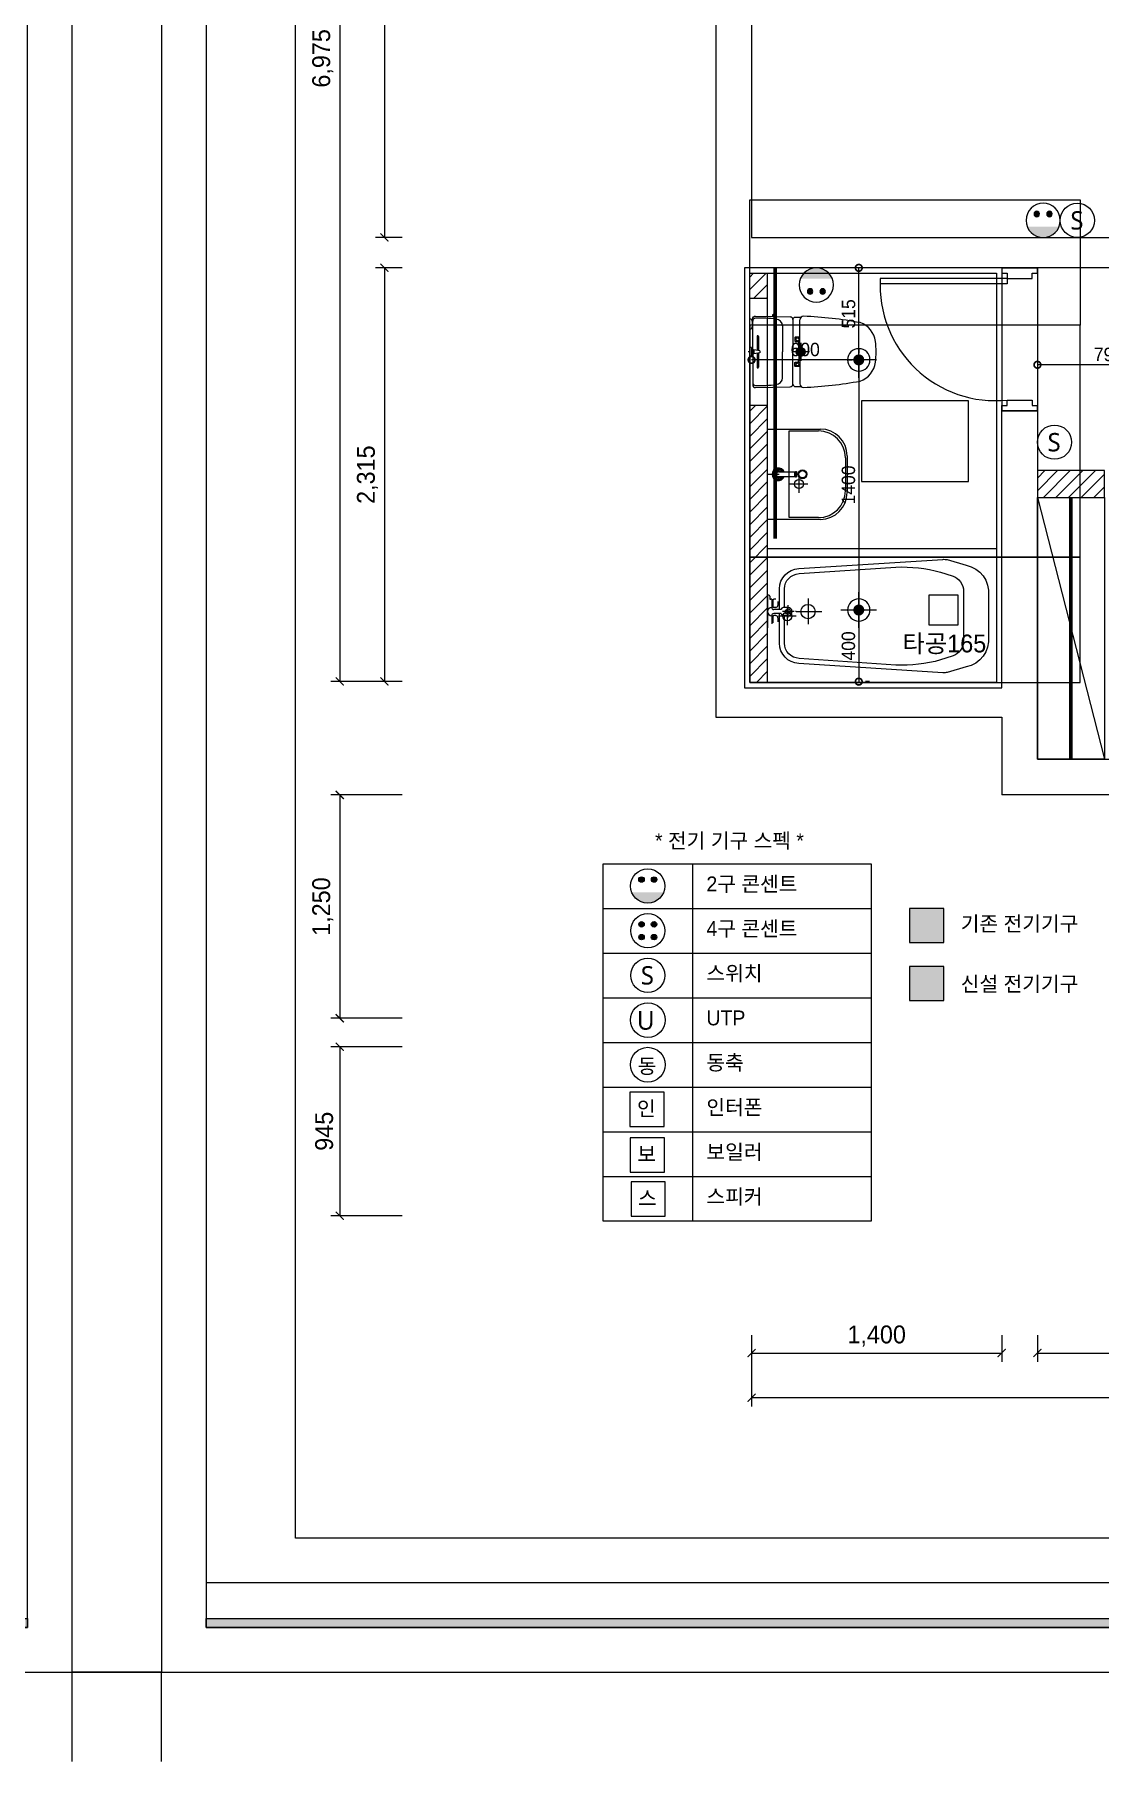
# Model space of a CAD drawing. Header units: inches. Extents: x 199882 to 277715, y -17863 to 11882.
# Drawn here: x 223045 to 229005, y -3968 to 5698 of the extents above; entities that cross this region are included whole.
import ezdxf
from ezdxf.enums import TextEntityAlignment as Align

# ---------------------------------------------------------------- set-up
doc = ezdxf.new("R2010")
doc.units = ezdxf.units.IN
doc.header["$LTSCALE"] = 50
doc.header["$MEASUREMENT"] = 0
doc.linetypes.add('HID', pattern=[2.5, 1.5, -1])
doc.linetypes.add('HIDDEN', pattern=[0.375, 0.25, -0.125])
for name, color, linetype in [('0-ELC TEXT', 7, 'Continuous'), ('03-WAL NEW', 3, 'Continuous'), ('04-WIN', 4, 'Continuous'), ('06-FUR', 6, 'Continuous'), ('06-LIGHT', 4, 'Continuous'), ('07-DIM WAL', 5, 'Continuous'), ('08-HAT', 8, 'Continuous'), ('3.기호.계단선', 30, 'Continuous'), ('CO-BATH', 6, 'Continuous'), ('fin', 5, 'Continuous'), ('FORM(YOURNAME)-1', 1, 'Continuous'), ('FORM(YOURNAME)-11', 1, 'Continuous'), ('fur', 6, 'Continuous'), ('HL', 6, 'HIDDEN'), ('RC-LIGHT', 7, 'Continuous'), ('도면층2', 2, 'Continuous'), ('도면층4', 4, 'Continuous'), ('도면층5', 5, 'Continuous'), ('설비', 140, 'Continuous'), ('욕실마감선', 4, 'Continuous'), ('치수', 7, 'Continuous')]:
    doc.layers.add(name, color=color, linetype=linetype)
doc.styles.get("Standard").update_dxf_attribs({"font": 'txt.shx', "bigfont": 'whgtxt.shx'})
doc.styles.add('YOURNAME', font='HY울릉도M.TTF')
doc.styles.add('스타일1', font='HY울릉도M.TTF')
doc.styles.add('코레일둥고', font='Korail_Round_Gothic_Medium.ttf')
doc.dimstyles.new('30', dxfattribs={"dimscale": 30, "dimtxt": 2.5, "dimasz": 2.5, "dimexe": 1.25, "dimexo": 2, "dimtad": 1, "dimdec": 0, "dimtxsty": '스타일1', "dimblk": 'DOTSMALL', "dimcen": 2.5, "dimclrd": 1, "dimclre": 1, "dimclrt": 7, "dimadec": 0, "dimazin": 0, "dimtfac": 1, "dimtdec": 0, "dimtix": 1, "dimtmove": 0, "dimatfit": 3, "dimldrblk": 'DOTSMALL', "dimfxl": 0, "dimarcsym": 0})
doc.dimstyles.new('YOURNAME-50', dxfattribs={"dimscale": 50, "dimtxt": 2, "dimasz": 0.9, "dimexe": 1, "dimexo": 3, "dimgap": 0.7, "dimtad": 1, "dimdec": 0, "dimzin": 0, "dimdsep": 46, "dimlunit": 6, "dimtxsty": 'YOURNAME', "dimblk": 'ARCHTICK', "dimcen": 0, "dimclrd": 1, "dimclre": 1, "dimclrt": 7, "dimadec": 0, "dimazin": 0, "dimtfac": 1, "dimtdec": 0, "dimtix": 1, "dimtmove": 2, "dimatfit": 3, "dimldrblk": 'ARCHTICK', "dimfxl": 0, "dimtolj": 1, "dimtzin": 0, "dimarcsym": 0})

# ---------------------------------------------------------------- blocks, each defined once
blk = doc.blocks.new('FORM-ELEVATION')
at = {"layer": 'FORM(YOURNAME)-11'}
h = blk.add_hatch(color=256, dxfattribs=at)
h.dxf.hatch_style = 1
h.paths.add_polyline_path([(-10309, 35708), (71691, 35708), (71691, 35508), (-10309, 35508)])
h.paths.add_polyline_path([(-10309, -21492), (71691, -21492), (71691, -21692), (-10309, -21692)])
at = {"layer": 'Defpoints', "color": 158}
blk.add_line((62481, -20692), (-10309, -20692), dxfattribs=at)
for points in [[(-10309, -21692), (71691, -21692), (71691, 35708), (-10309, 35708)], [(-8309, 33708), (61071, 33708), (61071, -19692), (-8309, -19692)]]:
    blk.add_lwpolyline(points, close=True, dxfattribs=at)
at = {"layer": 'Defpoints', "color": 1}
for points in [[(-11309, -24692), (-11309, -22692), (-13309, -22692)], [(72691, -24692), (72691, -22692), (74691, -22692)]]:
    blk.add_lwpolyline(points, dxfattribs=at)
at = {"layer": 'FORM(YOURNAME)-11', "color": 250}
blk.add_lwpolyline([(-11309, -22692), (72691, -22692), (72691, 36708), (-11309, 36708)], close=True, dxfattribs=at)
at = {"layer": 'FORM(YOURNAME)-11'}
blk.add_lwpolyline([(-10309, -21492), (71691, -21492), (71691, -21692), (-10309, -21692)], close=True, dxfattribs=at)
at = {"layer": 'FORM(YOURNAME)-11', "color": 3, "style": 'YOURNAME'}
for tag, height, p in [('1', 450, (71041, -1219)), ('2', 450, (71041, -1863)), ('3', 450, (71041, -3150)), ('4', 450, (71041, -5081)), ('5', 515, (71041, -7398)), ('6', 515, (71041, -9650)), ('7', 515, (71041, -11903)), ('8', 515, (71041, -14155)), ('9', 515, (71041, -16408)), ('10', 515, (66791, -18596)), ('11', 515, (71041, -18660)), ('12', 515, (66791, -20848)), ('13', 515, (71041, -20848))]:
    blk.add_attdef(tag, text='', height=height, dxfattribs=at).set_placement(p, align=Align.MIDDLE_RIGHT)
blk = doc.blocks.new('_ArchTick')
at = {"color": 0, "linetype": 'ByBlock', "const_width": 0.15}
blk.add_lwpolyline([(-0.5, -0.5), (0.5, 0.5)], dxfattribs=at)
blk = doc.blocks.new('*D75')
at = {"layer": 'Defpoints', "color": 0}
for p in [(225253.3, 9052.3), (224753.3, 2077.3), (225253.3, 2077.3)]:
    blk.add_point(p, dxfattribs=at)
at = {"layer": '치수', "color": 1, "lineweight": -2}
for p, q in [((225103.3, 9052.3), (224703.3, 9052.3)), ((224753.3, 9052.3), (224753.3, 2077.3)), ((225103.3, 2077.3), (224703.3, 2077.3))]:
    blk.add_line(p, q, dxfattribs=at)
at = {"layer": '치수', "color": 1, "lineweight": -2, "xscale": 45, "yscale": 45, "zscale": 45}
for p, rotation in [((224753.3, 9052.3), 90), ((224753.3, 2077.3), 270)]:
    blk.add_blockref('_ArchTick', p, dxfattribs=dict(at, rotation=rotation))
at = {"layer": '치수', "color": 7, "insert": (224658.6, 5564.8), "char_height": 100, "attachment_point": 5, "rotation": 90, "style": 'YOURNAME'}
blk.add_mtext('\\A1;6,975', dxfattribs=at)
blk = doc.blocks.new('*D77')
at = {"layer": 'Defpoints', "color": 0}
for p in [(225253.3, 4392.3), (225003.3, 2077.3), (225253.3, 2077.3)]:
    blk.add_point(p, dxfattribs=at)
at = {"layer": '치수', "color": 1, "lineweight": -2}
for p, q in [((225103.3, 4392.3), (224953.3, 4392.3)), ((225003.3, 4392.3), (225003.3, 2077.3)), ((225103.3, 2077.3), (224953.3, 2077.3))]:
    blk.add_line(p, q, dxfattribs=at)
at = {"layer": '치수', "color": 1, "lineweight": -2, "xscale": 45, "yscale": 45, "zscale": 45}
for p, rotation in [((225003.3, 4392.3), 90), ((225003.3, 2077.3), 270)]:
    blk.add_blockref('_ArchTick', p, dxfattribs=dict(at, rotation=rotation))
at = {"layer": '치수', "color": 7, "insert": (224908.7, 3234.8), "char_height": 100, "attachment_point": 5, "rotation": 90, "style": 'YOURNAME'}
blk.add_mtext('\\A1;2,315', dxfattribs=at)
blk = doc.blocks.new('*D78')
at = {"layer": 'Defpoints', "color": 0}
for p in [(225253.3, 7882.3), (225003.3, 4562.3), (225253.3, 4562.3)]:
    blk.add_point(p, dxfattribs=at)
at = {"layer": '치수', "color": 1, "lineweight": -2}
for p, q in [((225103.3, 7882.3), (224953.3, 7882.3)), ((225003.3, 7882.3), (225003.3, 4562.3)), ((225103.3, 4562.3), (224953.3, 4562.3))]:
    blk.add_line(p, q, dxfattribs=at)
at = {"layer": '치수', "color": 1, "lineweight": -2, "xscale": 45, "yscale": 45, "zscale": 45}
for p, rotation in [((225003.3, 7882.3), 90), ((225003.3, 4562.3), 270)]:
    blk.add_blockref('_ArchTick', p, dxfattribs=dict(at, rotation=rotation))
at = {"layer": '치수', "color": 7, "insert": (224908.7, 6222.3), "char_height": 100, "attachment_point": 5, "rotation": 90, "style": 'YOURNAME'}
blk.add_mtext('\\A1;3,320', dxfattribs=at)
blk = doc.blocks.new('*D80')
at = {"layer": 'Defpoints', "color": 0}
for p in [(227058.3, -1431.5), (239213.3, -1431.5), (227058.3, -1931.5)]:
    blk.add_point(p, dxfattribs=at)
at = {"layer": '치수', "color": 1, "lineweight": -2}
for p, q in [((227058.3, -1581.5), (227058.3, -1981.5)), ((239213.3, -1581.5), (239213.3, -1981.5)), ((239213.3, -1931.5), (227058.3, -1931.5))]:
    blk.add_line(p, q, dxfattribs=at)
at = {"layer": '치수', "color": 1, "lineweight": -2, "xscale": 45, "yscale": 45, "zscale": 45, "rotation": 180}
blk.add_blockref('_ArchTick', (227058.3, -1931.5), dxfattribs=at)
at = {"layer": '치수', "color": 1, "lineweight": -2, "xscale": 45, "yscale": 45, "zscale": 45}
blk.add_blockref('_ArchTick', (239213.3, -1931.5), dxfattribs=at)
at = {"layer": '치수', "color": 7, "insert": (233135.8, -1836.8), "char_height": 100, "attachment_point": 5, "style": 'YOURNAME'}
blk.add_mtext('\\A1;12,155', dxfattribs=at)
blk = doc.blocks.new('*D82')
at = {"layer": 'Defpoints', "color": 0}
for p in [(228658.3, -1431.5), (230103.3, -1431.5), (230103.3, -1681.5)]:
    blk.add_point(p, dxfattribs=at)
at = {"layer": '치수', "color": 1, "lineweight": -2}
for p, q in [((228658.3, -1581.5), (228658.3, -1731.5)), ((230103.3, -1581.5), (230103.3, -1731.5)), ((228658.3, -1681.5), (230103.3, -1681.5))]:
    blk.add_line(p, q, dxfattribs=at)
at = {"layer": '치수', "color": 1, "lineweight": -2, "xscale": 45, "yscale": 45, "zscale": 45, "rotation": 180}
blk.add_blockref('_ArchTick', (228658.3, -1681.5), dxfattribs=at)
at = {"layer": '치수', "color": 1, "lineweight": -2, "xscale": 45, "yscale": 45, "zscale": 45}
blk.add_blockref('_ArchTick', (230103.3, -1681.5), dxfattribs=at)
at = {"layer": '치수', "color": 7, "insert": (229380.8, -1587.7), "char_height": 100, "attachment_point": 5, "style": 'YOURNAME'}
blk.add_mtext('\\A1;1,445', dxfattribs=at)
blk = doc.blocks.new('*D84')
at = {"layer": 'Defpoints', "color": 0}
for p in [(227058.3, -1431.5), (228458.3, -1431.5), (228458.3, -1681.5)]:
    blk.add_point(p, dxfattribs=at)
at = {"layer": '치수', "color": 1, "lineweight": -2}
for p, q in [((227058.3, -1581.5), (227058.3, -1731.5)), ((228458.3, -1581.5), (228458.3, -1731.5)), ((227058.3, -1681.5), (228458.3, -1681.5))]:
    blk.add_line(p, q, dxfattribs=at)
at = {"layer": '치수', "color": 1, "lineweight": -2, "xscale": 45, "yscale": 45, "zscale": 45, "rotation": 180}
blk.add_blockref('_ArchTick', (227058.3, -1681.5), dxfattribs=at)
at = {"layer": '치수', "color": 1, "lineweight": -2, "xscale": 45, "yscale": 45, "zscale": 45}
blk.add_blockref('_ArchTick', (228458.3, -1681.5), dxfattribs=at)
at = {"layer": '치수', "color": 7, "insert": (227758.3, -1586.8), "char_height": 100, "attachment_point": 5, "style": 'YOURNAME'}
blk.add_mtext('\\A1;1,400', dxfattribs=at)
blk = doc.blocks.new('*D85')
at = {"layer": 'Defpoints', "color": 0}
for p in [(225253.3, 1442.3), (224753.3, 192.3), (225253.3, 192.3)]:
    blk.add_point(p, dxfattribs=at)
at = {"layer": '치수', "color": 1, "lineweight": -2}
for p, q in [((225103.3, 1442.3), (224703.3, 1442.3)), ((224753.3, 1442.3), (224753.3, 192.3)), ((225103.3, 192.3), (224703.3, 192.3))]:
    blk.add_line(p, q, dxfattribs=at)
at = {"layer": '치수', "color": 1, "lineweight": -2, "xscale": 45, "yscale": 45, "zscale": 45}
for p, rotation in [((224753.3, 1442.3), 90), ((224753.3, 192.3), 270)]:
    blk.add_blockref('_ArchTick', p, dxfattribs=dict(at, rotation=rotation))
at = {"layer": '치수', "color": 7, "insert": (224658.7, 817.3), "char_height": 100, "attachment_point": 5, "rotation": 90, "style": 'YOURNAME'}
blk.add_mtext('\\A1;1,250', dxfattribs=at)
blk = doc.blocks.new('*D86')
at = {"layer": 'Defpoints', "color": 0}
for p in [(225253.3, 32.3), (224753.3, -912.7), (225253.3, -912.7)]:
    blk.add_point(p, dxfattribs=at)
at = {"layer": '치수', "color": 1, "lineweight": -2}
for p, q in [((225103.3, 32.3), (224703.3, 32.3)), ((224753.3, 32.3), (224753.3, -912.7)), ((225103.3, -912.7), (224703.3, -912.7))]:
    blk.add_line(p, q, dxfattribs=at)
at = {"layer": '치수', "color": 1, "lineweight": -2, "xscale": 45, "yscale": 45, "zscale": 45}
for p, rotation in [((224753.3, 32.3), 90), ((224753.3, -912.7), 270)]:
    blk.add_blockref('_ArchTick', p, dxfattribs=dict(at, rotation=rotation))
at = {"layer": '치수', "color": 7, "insert": (224666.4, -440.2), "char_height": 100, "attachment_point": 5, "rotation": 90, "style": 'YOURNAME'}
blk.add_mtext('\\A1;945', dxfattribs=at)
blk = doc.blocks.new('floor')
at = {"layer": '3.기호.계단선'}
h = blk.add_hatch(dxfattribs=at)
h.set_pattern_fill('ANSI31', color=256, scale=10)
edge = h.paths.add_edge_path()
edge.add_arc((205833.3, 3922.3), 25, 0, 360)
for p, q in [((205833.3, 3972.3), (205833.3, 3872.3)), ((205883.3, 3922.3), (205783.3, 3922.3)), ((205823.3, 3232.3), (205823.3, 3132.3)), ((205873.3, 3182.3), (205773.3, 3182.3)), ((205808.3, 2442.3), (205708.3, 2442.3)), ((205758.3, 2492.3), (205758.3, 2392.3))]:
    blk.add_line(p, q, dxfattribs=at)
for centre in [(205833.3, 3922.3), (205823.3, 3182.3), (205758.3, 2442.3)]:
    blk.add_circle(centre, 25, dxfattribs=at)
at = {"layer": '도면층2'}
for points in [[(206428.3, 8082.3), (206428.3, 7882.3), (206428.3, 8082.3), (205558.3, 8082.3), (205558.3, 9052.3), (206478.3, 9052.3), (206478.3, 9252.3), (205358.3, 9252.3), (205358.3, 1877.3), (206958.3, 1877.3), (206958.3, 1442.3)], [(206428.3, 7882.3), (205558.3, 7882.3), (205558.3, 4562.3), (207588.3, 4562.3), (207588.3, 4392.3), (205518.3, 4392.3), (205518.3, 2042.3), (206958.3, 2042.3), (206958.3, 3592.3), (207158.3, 3592.3), (207158.3, 1642.3), (207563.3, 1642.3), (207563.3, 1442.3), (206958.3, 1442.3)]]:
    blk.add_lwpolyline(points, dxfattribs=at)
at = {"layer": '도면층4'}
for p, q in [((207158.3, 4392.3), (206958.3, 4392.3)), ((206958.3, 4392.3), (206958.3, 3592.3)), ((206958.3, 4392.3), (207158.3, 4392.3)), ((207158.3, 4362.3), (207158.3, 4392.3)), ((207158.3, 4392.3), (207158.3, 3592.3)), ((206988.3, 4332.3), (206278.3, 4332.3)), ((206278.3, 4332.3), (206278.3, 4302.3)), ((206988.3, 4302.3), (206278.8, 4302.3)), ((206988.3, 4332.3), (206988.3, 4302.3)), ((206958.3, 3592.3), (207158.3, 3592.3)), ((207158.3, 3592.3), (207158.3, 3622.3))]:
    blk.add_line(p, q, dxfattribs=at)
for points in [[(206958.3, 4392.3), (206958.3, 4362.3), (206988.3, 4362.3), (206988.3, 4332.3), (207128.3, 4332.3), (207128.3, 4362.3), (207158.3, 4362.3), (207158.3, 4392.3), (206958.3, 4392.3)], [(206958.3, 3592.3), (206958.3, 3622.3), (206988.3, 3622.3), (206988.3, 3652.3), (207128.3, 3652.3), (207128.3, 3622.3), (207158.3, 3622.3), (207158.3, 3592.3), (206958.3, 3592.3)]]:
    blk.add_lwpolyline(points, dxfattribs=at)
at = {"layer": '도면층5'}
blk.add_arc((206922.7, 4294), 645, 176.59657, 275.83142, dxfattribs=at)
blk = doc.blocks.new('CJSWJ')
at = {"layer": '03-WAL NEW'}
h = blk.add_hatch(dxfattribs=at)
h.set_pattern_fill('_USER', color=256, scale=50, angle=225, pattern_type=0)
h.set_pattern_definition([(225, (22096, -5), (35.355339, -35.355339), [])])
h.paths.add_polyline_path([(227148.3, 4362.3), (227048.3, 4362.3), (227048.3, 4222.3), (227148.3, 4222.3)])
h = blk.add_hatch(dxfattribs=at)
h.set_pattern_fill('_USER', color=8, scale=50, angle=225, pattern_type=0)
h.set_pattern_definition([(225, (355859.5, 8446), (35.35534, -35.35534), [])])
h.paths.add_polyline_path([(227048.3, 2072.3), (227148.3, 2072.3), (227148.3, 3622.3), (227048.3, 3622.3)])
h = blk.add_hatch(dxfattribs=at)
h.set_pattern_fill('_USER', color=256, scale=50, angle=225, pattern_type=0)
h.set_pattern_definition([(225, (355869.5, 8451), (35.35534, -35.35534), [])])
h.paths.add_polyline_path([(229033.3, 3257.3), (228658.3, 3257.3), (228658.3, 3107.3), (229033.3, 3107.3)])
at = {"color": 8}
for p, q in [((227048.3, 3922.3), (227039.5, 3922.3)), ((227048.3, 3946.3), (227048.3, 3898.3)), ((227148.3, 3237.3), (227213.3, 3237.3))]:
    blk.add_line(p, q, dxfattribs=at)
at = {"layer": '03-WAL NEW'}
for p, q in [((227148.3, 3622.3), (227148.3, 4362.3)), ((227048.3, 4222.3), (227148.3, 4222.3))]:
    blk.add_line(p, q, dxfattribs=at)
blk.add_lwpolyline([(227048.3, 2072.3), (227148.3, 2072.3), (227148.3, 3622.3), (227048.3, 3622.3), (227048.3, 2872.3)], dxfattribs=at)
blk.add_lwpolyline([(229033.3, 3257.3), (228658.3, 3257.3), (228658.3, 3107.3), (229033.3, 3107.3)], close=True, dxfattribs=at)
at = {"layer": '06-FUR', "color": 8}
blk.add_lwpolyline([(228658.3, 3107.3), (229033.3, 3107.3), (229033.3, 1642.3), (228658.3, 1642.3), (228658.3, 3107.3), (229033.3, 1642.3)], dxfattribs=at)
at = {"layer": 'CO-BATH', "color": 8}
for p, q in [((227148.3, 3489.8), (227443.3, 3489.8)), ((227148.3, 2984.8), (227148.3, 3489.8)), ((227268.3, 3479.8), (227433.3, 3479.8)), ((227268.3, 2994.8), (227268.3, 3479.8)), ((227583.3, 3329.8), (227583.3, 3144.8)), ((227593.3, 3339.8), (227593.3, 3134.8)), ((227208.3, 3249.8), (227298.8, 3249.8)), ((227208.3, 3224.8), (227298.8, 3224.8)), ((227298.8, 3250.8), (227303.8, 3250.8)), ((227298.8, 3250.8), (227298.8, 3223.8)), ((227298.8, 3223.8), (227303.8, 3223.8)), ((227303.8, 3251.8), (227308.8, 3251.8)), ((227303.8, 3251.8), (227303.8, 3222.8)), ((227303.8, 3222.8), (227308.8, 3222.8)), ((227308.8, 3251.8), (227308.8, 3222.8)), ((227443.3, 2984.8), (227148.3, 2984.8)), ((227433.3, 2994.8), (227268.3, 2994.8))]:
    blk.add_line(p, q, dxfattribs=at)
for radius in [25, 20]:
    blk.add_circle((227343.3, 3237.3), radius, dxfattribs=at)
for centre, radius, start, end in [((227433.3, 3329.8), 150, 0, 90), ((227443.3, 3339.8), 150, 0, 90), ((227208.3, 3237.3), 35, 20.92486, 339.07519), ((227208.3, 3237.3), 30, 24.62434, 335.37571), ((227208.3, 3237.3), 25, 30.00002, 330.00002), ((227208.3, 3237.3), 18, 43.98299, 316.01706), ((227208.3, 3237.3), 12.5, 90.00002, 270.00002), ((227433.3, 3144.8), 150, 270, 0), ((227443.3, 3134.8), 150, 270, 0)]:
    blk.add_arc(centre, radius, start, end, dxfattribs=at)
at = {"layer": 'fin', "color": 8}
for p, q in [((227063.3, 4078), (227063.3, 4090.5)), ((227063.3, 4078), (227063.3, 4065.5)), ((227064.7, 3930.2), (227064.7, 4094.8)), ((227231.8, 4067.5), (227231.8, 3922.3)), ((227289.7, 4102.6), (227289.7, 3922.3)), ((227328.9, 3922.3), (227328.9, 4101.5)), ((227064.7, 3914.3), (227064.7, 3749.7)), ((227231.8, 3777), (227231.8, 3922.3)), ((227289.7, 3741.9), (227289.7, 3922.3)), ((227328.9, 3922.3), (227328.9, 3743))]:
    blk.add_line(p, q, dxfattribs=at)
for points in [[(227064.7, 4094.8), (227064.7, 4107.3, -0.421209), (227080, 4122.3), (227275, 4117.6, -0.001659)], [(227289.7, 4102.6, -0.371724), (227304.4, 4117, -0.003515), (227335.3, 4116.2, -0.320541)], [(227064.7, 3749.7), (227064.7, 3737.3, 0.421209), (227080, 3722.3), (227275, 3726.9, 0.001659)], [(227289.7, 3741.9, 0.371724), (227304.4, 3727.5, 0.003515), (227335.3, 3728.3, 0.320541)]]:
    blk.add_lwpolyline(points, format="xyb", dxfattribs=at)
for centre, radius, start, end in [((227048.3, 4090.5), 15, 0, 90), ((227048.3, 4065.5), 15, 270, 0), ((227080.7, 4094.8), 16, 90.68841, 180), ((227092.5, 3110.9), 1000, 84.05625, 90.68841), ((227191.9, 4065.8), 40, 2.48709, 84.05625), ((227274.7, 4102.6), 15, 0, 88.63491), ((227348.9, 4101.5), 20, 87.6667, 180), ((227259.9, 1917.5), 2205.9, 79.39193, 87.6667), ((227626.6, 3966.5), 125.5, 6.57592, 71.7036), ((227349.7, 3922.3), 405.9, 0, 8.30074), ((227349.7, 3922.3), 405.9, 351.69926, 0), ((227191.9, 3778.8), 40, 275.94375, 357.51291), ((227626.6, 3878), 125.5, 288.2964, 353.42408), ((227080.7, 3749.7), 16, 180, 269.31159), ((227092.5, 4733.6), 1000, 269.31159, 275.94375), ((227274.7, 3741.9), 15, 271.36509, 0), ((227348.9, 3743), 20, 180, 272.3333), ((227259.9, 5927.1), 2205.9, 272.3333, 280.60807)]:
    blk.add_arc(centre, radius, start, end, dxfattribs=at)
at = {"layer": 'fur', "color": 8}
for p, q in [((227154, 2560), (227148.3, 2560)), ((227148.3, 2560), (227148.3, 2377.1)), ((227159.7, 2554.2), (227159.7, 2542.8)), ((227171.1, 2537.1), (227165.4, 2537.1)), ((227171.1, 2537.1), (227171.1, 2491.4)), ((227176.8, 2531.4), (227176.8, 2497.1)), ((227194, 2537.1), (227182.5, 2537.1)), ((227205.4, 2525.7), (227205.4, 2502.8)), ((227374.1, 2541.8), (227374.1, 2398.3)), ((227171.1, 2445.7), (227171.1, 2400)), ((227176.8, 2440), (227176.8, 2405.7)), ((227194, 2491.4), (227182.5, 2491.4)), ((227224.7, 2480), (227182.5, 2480)), ((227224.7, 2457.1), (227182.5, 2457.1)), ((227194, 2445.7), (227182.5, 2445.7)), ((227205.4, 2434.2), (227205.4, 2411.4)), ((227224.7, 2481.1), (227224.7, 2480)), ((227296.8, 2468.5), (227231.4, 2468.5)), ((227262.5, 2491.4), (227235, 2491.4)), ((227262.5, 2445.7), (227236.1, 2445.7)), ((227262.5, 2434.8), (227262.5, 2504)), ((227307.4, 2468.5), (227304.3, 2468.5)), ((227307.4, 2468.5), (227451.7, 2468.5))]:
    blk.add_line(p, q, dxfattribs=at)
blk.add_lwpolyline([(227148.3, 2822.3), (228428.3, 2822.3), (228428.3, 2072.3), (227148.3, 2072.3), (227148.3, 2822.3)], dxfattribs=at)
for points in [[(227214.1, 2480), (227214.1, 2595, -0.400971), (227323.2, 2709.2), (228129.2, 2760.8, -0.052692), (228153.2, 2759.4), (228258.7, 2728.1, -0.38592), (228384.1, 2559), (228384.1, 2328, -0.38592), (228258.7, 2158.9), (228153.2, 2127.7, -0.052692), (228129.2, 2126.2), (227323.2, 2177.9, -0.400971), (227214.1, 2292), (227214.1, 2457.1)], [(227242.7, 2491.4), (227242.7, 2595, -0.400971), (227324.5, 2680.7), (227865.5, 2717.6, -0.074752), (228116, 2689.5), (228181.9, 2667.8, -0.323797), (228244.8, 2581), (228244.8, 2306.1, -0.323797), (228181.9, 2219.3), (228116, 2197.5, -0.074752), (227865.5, 2169.4), (227324.5, 2206.4, -0.400971), (227242.7, 2292), (227242.7, 2445.7)]]:
    blk.add_lwpolyline(points, format="xyb", dxfattribs=at)
for centre, radius in [((227262.5, 2468.5), 14.7), ((227374.1, 2468.5), 40)]:
    blk.add_circle(centre, radius, dxfattribs=at)
for centre, radius, start, end in [((227154, 2554.2), 5.71, 0, 90), ((227165.4, 2542.8), 5.71, 180, 270), ((227182.5, 2531.4), 5.71, 90, 180), ((227171.1, 2468.5), 22.9, 90, 270), ((227182.5, 2491.4), 11.4, 180, 270), ((227182.5, 2445.7), 11.4, 90, 180), ((227182.5, 2497.1), 5.71, 180, 270), ((227182.5, 2440), 5.71, 90, 180), ((227194, 2502.8), 11.4, 270, 0), ((227194, 2434.2), 11.4, 0, 90), ((227235, 2481.1), 10.3, 90, 180), ((227236.1, 2457.1), 11.4, 180, 270), ((227262.5, 2468.5), 22.9, 0, 90), ((227262.5, 2468.5), 22.9, 270, 0)]:
    blk.add_arc(centre, radius, start, end, dxfattribs=at)
at = {"layer": 'HL', "color": 8, "linetype": 'Continuous'}
for p, q in [((227174.6, 4127.2), (227174.6, 4120)), ((227178.6, 4131.2), (227190.7, 4131.2)), ((227194.7, 4127.2), (227194.7, 4119.5)), ((227089.3, 4008.8), (227089.3, 3930.8)), ((227096.3, 4008.8), (227096.3, 3929.7)), ((227321.9, 3922.3), (227321.9, 3968.6)), ((227058.3, 3946.3), (227048.3, 3946.3)), ((227058.3, 3898.3), (227048.3, 3898.3)), ((227058.3, 3946.3), (227058.3, 3898.3)), ((227063, 3929.2), (227058.3, 3934.6)), ((227063, 3915.3), (227058.3, 3909.9)), ((227070, 3933.6), (227063, 3929.2)), ((227063, 3929.2), (227063, 3915.3)), ((227070, 3910.9), (227063, 3915.3)), ((227104.4, 3928.2), (227070, 3933.6)), ((227070, 3933.6), (227070, 3910.9)), ((227104.4, 3916.3), (227070, 3910.9)), ((227089.3, 3913.8), (227089.3, 3835.8)), ((227096.3, 3914.8), (227096.3, 3835.8)), ((227104.4, 3928.2), (227104.4, 3916.3)), ((227321.9, 3922.3), (227321.9, 3875.9))]:
    blk.add_line(p, q, dxfattribs=at)
for points in [[(227328.9, 4004.8), (227304.7, 4004.8, 0.414214), (227300.7, 4000.8), (227300.7, 3984.3, 0.414214), (227304.7, 3980.3), (227320.3, 3980.3), (227328.9, 3980.3)], [(227320.3, 3980.3), (227320.3, 3970.6, 0.414214), (227322.3, 3968.6), (227328.9, 3968.6)], [(227320.3, 3864.2), (227320.3, 3873.9, -0.414214), (227322.3, 3875.9), (227328.9, 3875.9)], [(227328.9, 3839.7), (227304.7, 3839.7, -0.414214), (227300.7, 3843.7), (227300.7, 3860.2, -0.414214), (227304.7, 3864.2), (227320.3, 3864.2), (227328.9, 3864.2)]]:
    blk.add_lwpolyline(points, format="xyb", dxfattribs=at)
for centre in [(227314.7, 3992.3), (227314.7, 3852.3)]:
    blk.add_circle(centre, 8, dxfattribs=at)
for centre, radius, start, end in [((227178.6, 4127.2), 4, 90, 180), ((227190.7, 4127.2), 4, 0, 90), ((227092.8, 4008.8), 3.5, 0, 180), ((227092.8, 3835.8), 3.5, 180, 0)]:
    blk.add_arc(centre, radius, start, end, dxfattribs=at)
at = {"layer": '욕실마감선', "color": 8}
blk.add_lwpolyline([(227048.3, 4362.3), (228428.3, 4362.3), (228428.3, 2072.3), (227048.3, 2072.3)], close=True, dxfattribs=at)
at = {"layer": '04-WIN'}
blk.add_blockref('floor', (21500, 0), dxfattribs=at)
blk = doc.blocks.new('egoo')
at = {"layer": '설비'}
h = blk.add_hatch(color=140, dxfattribs=at)
edge = h.paths.add_edge_path()
edge.add_arc((1015645, 443434), 22.3, 0, 360)
h = blk.add_hatch(color=140, dxfattribs=at)
edge = h.paths.add_edge_path()
edge.add_arc((1015748, 443434), 22.3, 0, 360)
h = blk.add_hatch(color=140, dxfattribs=at)
edge = h.paths.add_edge_path()
edge.add_line((1015826, 443329), (1015567, 443329))
edge.add_ellipse((1015696, 443381), major_axis=(99, 99), ratio=1, start_angle=156.9578, end_angle=293.0422)
at = {"layer": '설비', "color": 140}
for centre, radius in [((1015696, 443381), 140), ((1015645, 443434), 22.3), ((1015748, 443434), 22.3)]:
    blk.add_circle(centre, radius, dxfattribs=at)
blk = doc.blocks.new('swich')
at = {"layer": '설비', "color": 140}
blk.add_circle((372828.6, -86554.1), 84, dxfattribs=at)
at = {"layer": '설비', "color": 140, "insert": (372858.7, -86509.1), "char_height": 90, "width": 143.497, "attachment_point": 3}
blk.add_mtext('{\\fMalgun Gothic|b0|i0|c129|p50;S}', dxfattribs=at)
blk = doc.blocks.new('utp')
at = {"layer": '설비', "color": 140}
blk.add_circle((372928, -86921), 140, dxfattribs=at)
at = {"layer": '설비', "color": 140, "insert": (372982, -87001), "char_height": 150, "width": 275.64, "attachment_point": 9}
blk.add_mtext('{\\fMalgun Gothic|b0|i0|c129|p50;U}', dxfattribs=at)
blk = doc.blocks.new('hallogen')
h = blk.add_hatch(color=256)
h.dxf.hatch_style = 1
edge = h.paths.add_edge_path()
edge.add_arc((48591.7, 60854.3), 31.2, 0, 360, ccw=False)
at = {"color": 1, "linetype": 'Continuous'}
for p, q in [((48591.7, 60954.3), (48591.7, 60754.3)), ((48691.7, 60854.3), (48491.7, 60854.3))]:
    blk.add_line(p, q, dxfattribs=at)
at = {"color": 4, "linetype": 'Continuous'}
blk.add_circle((48591.7, 60854.3), 62.5, dxfattribs=at)
blk = doc.blocks.new('_DOTSMALL')
at = {"color": 0, "linetype": 'ByBlock', "const_width": 0.5}
blk.add_lwpolyline([(-0.0625, 0, 1), (0.0625, 0, 1)], format="xyb", close=True, dxfattribs=at)
blk = doc.blocks.new('*D113')
at = {"layer": '07-DIM WAL', "color": 1, "lineweight": -2}
for p, q in [((228658.3, 3909.8), (228658.3, 3887.3)), ((229453.3, 3909.8), (229453.3, 3887.3)), ((229453.3, 3849.8), (228658.3, 3849.8))]:
    blk.add_line(p, q, dxfattribs=at)
at = {"layer": 'Defpoints', "color": 0}
for p in [(228658.3, 3849.8), (228658.3, 3849.8), (229453.3, 3849.8)]:
    blk.add_point(p, dxfattribs=at)
at = {"layer": '07-DIM WAL', "color": 1, "lineweight": -2, "xscale": 75, "yscale": 75, "zscale": 75, "rotation": 180}
blk.add_blockref('_DOTSMALL', (228658.3, 3849.8), dxfattribs=at)
at = {"layer": '07-DIM WAL', "color": 1, "lineweight": -2, "xscale": 75, "yscale": 75, "zscale": 75}
blk.add_blockref('_DOTSMALL', (229453.3, 3849.8), dxfattribs=at)
at = {"layer": '07-DIM WAL', "color": 7, "insert": (229055.8, 3907.5), "char_height": 75, "attachment_point": 5, "style": '스타일1'}
blk.add_mtext('795', dxfattribs=at)
blk = doc.blocks.new('*D136')
at = {"layer": '07-DIM WAL', "color": 1, "lineweight": -2}
for p, q in [((227058.3, 3937.2), (227058.3, 3914.7)), ((227658.3, 3877.2), (227058.3, 3877.2)), ((227658.3, 3937.2), (227658.3, 3914.7))]:
    blk.add_line(p, q, dxfattribs=at)
at = {"layer": 'Defpoints', "color": 0}
for p in [(227058.3, 3877.2), (227058.3, 3877.2), (227658.3, 3877.2)]:
    blk.add_point(p, dxfattribs=at)
at = {"layer": '07-DIM WAL', "color": 1, "lineweight": -2, "xscale": 75, "yscale": 75, "zscale": 75, "rotation": 180}
blk.add_blockref('_DOTSMALL', (227058.3, 3877.2), dxfattribs=at)
at = {"layer": '07-DIM WAL', "color": 1, "lineweight": -2, "xscale": 75, "yscale": 75, "zscale": 75}
blk.add_blockref('_DOTSMALL', (227658.3, 3877.2), dxfattribs=at)
at = {"layer": '07-DIM WAL', "color": 7, "insert": (227358.3, 3935), "char_height": 75, "attachment_point": 5, "style": '스타일1'}
blk.add_mtext('600', dxfattribs=at)
blk = doc.blocks.new('*D137')
at = {"layer": '07-DIM WAL', "color": 1, "lineweight": -2}
for p, q in [((227658.3, 3877.2), (227658.3, 4392.3)), ((227718.3, 4392.3), (227695.8, 4392.3)), ((227718.3, 3877.2), (227695.8, 3877.2))]:
    blk.add_line(p, q, dxfattribs=at)
at = {"layer": 'Defpoints', "color": 0}
for p in [(227658.3, 4392.3), (227658.3, 4392.3), (227658.3, 3877.2)]:
    blk.add_point(p, dxfattribs=at)
at = {"layer": '07-DIM WAL', "color": 1, "lineweight": -2, "xscale": 75, "yscale": 75, "zscale": 75}
for p, rotation in [((227658.3, 4392.3), 90), ((227658.3, 3877.2), 270)]:
    blk.add_blockref('_DOTSMALL', p, dxfattribs=dict(at, rotation=rotation))
at = {"layer": '07-DIM WAL', "color": 7, "insert": (227601.3, 4134.7), "char_height": 75, "attachment_point": 5, "rotation": 90, "style": '스타일1'}
blk.add_mtext('515', dxfattribs=at)
blk = doc.blocks.new('*D138')
at = {"layer": '07-DIM WAL', "color": 1, "lineweight": -2}
for p, q in [((227598.3, 3877.2), (227620.8, 3877.2)), ((227658.3, 3877.2), (227658.3, 2477.2)), ((227718.3, 2477.2), (227695.8, 2477.2))]:
    blk.add_line(p, q, dxfattribs=at)
at = {"layer": 'Defpoints', "color": 0}
for p in [(227658.3, 3877.2), (227658.3, 2477.2), (227658.3, 2477.2)]:
    blk.add_point(p, dxfattribs=at)
at = {"layer": '07-DIM WAL', "color": 1, "lineweight": -2, "xscale": 75, "yscale": 75, "zscale": 75}
for p, rotation in [((227658.3, 3877.2), 90), ((227658.3, 2477.2), 270)]:
    blk.add_blockref('_DOTSMALL', p, dxfattribs=dict(at, rotation=rotation))
at = {"layer": '07-DIM WAL', "color": 7, "insert": (227600.5, 3177.2), "char_height": 75, "attachment_point": 5, "rotation": 90, "style": '스타일1'}
blk.add_mtext('1400', dxfattribs=at)
blk = doc.blocks.new('*D139')
at = {"layer": '07-DIM WAL', "color": 1, "lineweight": -2}
for p, q in [((227658.3, 2476.2), (227658.3, 2076.3)), ((227718.3, 2476.2), (227695.8, 2476.2)), ((227718.3, 2076.3), (227695.8, 2076.3))]:
    blk.add_line(p, q, dxfattribs=at)
at = {"layer": 'Defpoints', "color": 0}
for p in [(227658.3, 2476.2), (227658.3, 2076.3), (227658.3, 2076.3)]:
    blk.add_point(p, dxfattribs=at)
at = {"layer": '07-DIM WAL', "color": 1, "lineweight": -2, "xscale": 75, "yscale": 75, "zscale": 75}
for p, rotation in [((227658.3, 2476.2), 90), ((227658.3, 2076.3), 270)]:
    blk.add_blockref('_DOTSMALL', p, dxfattribs=dict(at, rotation=rotation))
at = {"layer": '07-DIM WAL', "color": 7, "insert": (227600.5, 2276.2), "char_height": 75, "attachment_point": 5, "rotation": 90, "style": '스타일1'}
blk.add_mtext('400', dxfattribs=at)

msp = doc.modelspace()

# ---------------------------------------------------------------- hatches: boundary and pattern name
at = {"layer": 'RC-LIGHT'}
h = msp.add_hatch(color=140, dxfattribs=at)
h.dxf.hatch_style = 1
h.paths.add_polyline_path([(227943, 615.8), (228134.7, 615.8), (228134.7, 807.4), (227943, 807.4)])
h = msp.add_hatch(color=10, dxfattribs=at)
h.dxf.hatch_style = 1
h.paths.add_polyline_path([(227943, 290.9), (228134.7, 290.9), (228134.7, 482.6), (227943, 482.6)])
at = {"layer": '설비'}
h = msp.add_hatch(color=140, dxfattribs=at)
edge = h.paths.add_edge_path()
edge.add_arc((226442.4, 718.2), 15.3, 0, 360)
h = msp.add_hatch(color=140, dxfattribs=at)
edge = h.paths.add_edge_path()
edge.add_arc((226512.4, 718.2), 15.3, 0, 360)
h = msp.add_hatch(color=140, dxfattribs=at)
edge = h.paths.add_edge_path()
edge.add_arc((226442.4, 646.7), 15.3, 0, 360)
h = msp.add_hatch(color=140, dxfattribs=at)
edge = h.paths.add_edge_path()
edge.add_arc((226512.4, 646.7), 15.3, 0, 360)

# ---------------------------------------------------------------- linework, layer by layer
at = {"layer": '0-ELC TEXT'}
for p, q in [((226727.4, 1057.4), (226727.4, -942.6)), ((226227.4, 807.4), (227727.4, 807.4)), ((226227.4, 557.4), (227727.4, 557.4)), ((226227.4, 307.4), (227727.4, 307.4)), ((226227.4, 57.4), (227727.4, 57.4)), ((226227.4, -192.6), (227727.4, -192.6)), ((226227.4, -442.6), (227727.4, -442.6)), ((226227.4, -692.6), (227727.4, -692.6))]:
    msp.add_line(p, q, dxfattribs=at)
msp.add_lwpolyline([(227727.4, -942.6), (226227.4, -942.6), (226227.4, 1057.4), (227727.4, 1057.4)], close=True, dxfattribs=at)
at = {"layer": '06-LIGHT', "color": 10, "linetype": 'HID', "const_width": 20}
for points in [[(227190.2, 2877.3), (227190.2, 4392.3)], [(228845.8, 3107.3), (228845.8, 1642.3)]]:
    msp.add_lwpolyline(points, dxfattribs=at)
at = {"layer": '06-LIGHT'}
msp.add_lwpolyline([(228214.9, 2559.7), (228049.9, 2559.7), (228049.9, 2394.7), (228214.9, 2394.7)], close=True, dxfattribs=at)
at = {"layer": 'RC-LIGHT', "color": 8}
for points in [[(228898.3, 4072.3), (227048.3, 4072.3), (227048.3, 4772.3), (228898.3, 4772.3)], [(227048.3, 4072.3), (227048.3, 2772.3), (228898.3, 2772.3), (228898.3, 4072.3)], [(227673.3, 3647.3), (227673.3, 3197.3), (228273.3, 3197.3), (228273.3, 3647.3)], [(228898.3, 2772.3), (227048.3, 2772.3), (227048.3, 2072.3), (228898.3, 2072.3)]]:
    msp.add_lwpolyline(points, close=True, dxfattribs=at)
at = {"layer": 'RC-LIGHT', "color": 140}
for points in [[(227943, 615.8), (228134.7, 615.8), (228134.7, 807.4), (227943, 807.4)], [(226377.2, -413), (226568.9, -413), (226568.9, -221.4), (226377.2, -221.4)], [(226379, -668.5), (226570.7, -668.5), (226570.7, -476.8), (226379, -476.8)], [(226383.6, -915.5), (226575.3, -915.5), (226575.3, -723.8), (226383.6, -723.8)]]:
    msp.add_lwpolyline(points, close=True, dxfattribs=at)
at = {"layer": 'RC-LIGHT', "color": 10}
msp.add_lwpolyline([(227943, 290.9), (228134.7, 290.9), (228134.7, 482.6), (227943, 482.6)], close=True, dxfattribs=at)
at = {"layer": '설비', "color": 140}
for centre, radius in [((226477.4, 682.4), 95.8), ((226442.4, 718.2), 15.3), ((226512.4, 718.2), 15.3), ((226442.4, 646.7), 15.3), ((226512.4, 646.7), 15.3), ((226477.4, -67.6), 97.2)]:
    msp.add_circle(centre, radius, dxfattribs=at)

# ---------------------------------------------------------------- block references
at = {"layer": '06-LIGHT', "xscale": -1, "rotation": 180}
for p in [(179066.6, 64731.5), (179066.6, 63331.5)]:
    msp.add_blockref('hallogen', p, dxfattribs=at)
at = {"layer": '08-HAT'}
msp.add_blockref('CJSWJ', (0, 0), dxfattribs=at)
at = {"layer": 'FORM(YOURNAME)-1', "xscale": 0.2500000000000001, "yscale": 0.2500000000000001, "zscale": 0.2500000000000001}
for p in [(205083.5, 2205.4), (226583.5, 2205.4)]:
    msp.add_blockref('FORM-ELEVATION', p, dxfattribs=at)
at = {"layer": 'RC-LIGHT', "color": 140, "yscale": 0.6845238224412213, "zscale": 0.6845238224412213}
for p, xscale in [((923958.5, -298847.1), -0.6845238224412213), ((-468791, -302572.7), 0.6845238224412213)]:
    msp.add_blockref('egoo', p, dxfattribs=dict(at, xscale=xscale))
at = {"layer": 'RC-LIGHT', "color": 140, "xscale": -0.6845238224412213, "yscale": 0.6845238224412213, "zscale": 0.6845238224412213, "rotation": 180}
msp.add_blockref('egoo', (-467847.4, 307801.6), dxfattribs=at)
at = {"layer": '설비', "color": 140, "xscale": 1.140873015873041, "yscale": 1.140873015873041, "zscale": 1.140873015873041}
for p in [(-196468.4, 103405.3), (-196596.1, 102163.9), (-198872.7, 99179.7)]:
    msp.add_blockref('swich', p, dxfattribs=at)
at = {"layer": '설비', "color": 253, "xscale": 0.6944444444444445, "yscale": 0.6944444444444445, "zscale": 0.6944444444444445}
msp.add_blockref('utp', (-32500.1, 60544.1), dxfattribs=at)

# ---------------------------------------------------------------- texts
at = {"layer": '0-ELC TEXT', "style": '코레일둥고'}
for s, height, p in [('* 전기 기구 스펙 *', 83.333, (226517.9, 1144.5)), ('2구 콘센트', 83.33, (226805.6, 902.5)), ('기존 전기기구', 83.33, (228229.1, 679.9)), ('4구 콘센트', 83.33, (226805.6, 652.5)), ('스위치', 83.33, (226805.6, 402.5)), ('신설 전기기구', 83.33, (228229.1, 342.8)), ('UTP', 83.33, (226805.6, 152.5)), ('동축', 83.33, (226805.6, -97.5)), ('인터폰', 83.33, (226805.6, -347.5)), ('보일러', 83.33, (226805.6, -597.5)), ('스피커', 83.33, (226805.6, -847.5))]:
    msp.add_text(s, height=height, dxfattribs=at).set_placement(p)
at = {"layer": 'RC-LIGHT', "color": 140, "style": '코레일둥고'}
for s, p in [('인', (226416.9, -271.4)), ('보', (226418.7, -526.8)), ('스', (226423.4, -773.8))]:
    msp.add_text(s, height=83.3, dxfattribs=at).set_placement(p, align=Align.TOP_LEFT)
at = {"layer": 'RC-LIGHT', "color": 140, "insert": (226525.7, -125.7), "char_height": 83.333, "width": 191.417, "attachment_point": 9, "style": '코레일둥고'}
msp.add_mtext('{\\fMalgun Gothic|b0|i0|c129|p50;동}', dxfattribs=at)
at = {"layer": '설비', "color": 30, "style": '코레일둥고'}
msp.add_text('타공165', height=100, dxfattribs=at).set_placement((227902.4, 2339.9), align=Align.TOP_LEFT)

# ---------------------------------------------------------------- dimensions: what is measured, and where the dimension line sits
at = {"layer": '07-DIM WAL'}
for base, p1, p2, picture, middle in [((227658.3, 4392.3), (227658.3, 3877.2), (227658.3, 4392.3), '*D137', (227601.3, 4134.7)), ((227658.3, 2477.2), (227658.3, 3877.2), (227658.3, 2477.2), '*D138', (227600.5, 3177.2)), ((227658.3, 2076.3), (227658.3, 2476.2), (227658.3, 2076.3), '*D139', (227600.5, 2276.2))]:
    dim = msp.add_linear_dim(base=base, p1=p1, p2=p2, angle=90, dimstyle='30', dxfattribs=at)
    dim.commit()
    dim.dimension.update_dxf_attribs({"geometry": picture, "text_midpoint": middle})
for base, p1, p2, picture, middle in [((227058.3, 3877.2), (227658.3, 3877.2), (227058.3, 3877.2), '*D136', (227358.3, 3935)), ((228658.3, 3849.8), (229453.3, 3849.8), (228658.3, 3849.8), '*D113', (229055.8, 3907.5))]:
    dim = msp.add_linear_dim(base=base, p1=p1, p2=p2, dimstyle='30', dxfattribs=at)
    dim.commit()
    dim.dimension.update_dxf_attribs({"geometry": picture, "text_midpoint": middle})
at = {"layer": '치수'}
for base, p1, p2, angle, picture, middle in [((224753.3, 2077.3), (225253.3, 9052.3), (225253.3, 2077.3), 90, '*D75', (224658.6, 5564.8)), ((225003.3, 4562.3), (225253.3, 7882.3), (225253.3, 4562.3), 90, '*D78', (224908.7, 6222.3)), ((225003.3, 2077.3), (225253.3, 4392.3), (225253.3, 2077.3), 90, '*D77', (224908.7, 3234.8)), ((224753.3, 192.3), (225253.3, 1442.3), (225253.3, 192.3), 90, '*D85', (224658.7, 817.3)), ((224753.3, -912.7), (225253.3, 32.3), (225253.3, -912.7), 90, '*D86', (224666.4, -440.2)), ((227058.3, -1931.5), (239213.3, -1431.5), (227058.3, -1431.5), 180, '*D80', (233135.8, -1836.8)), ((228458.3, -1681.5), (227058.3, -1431.5), (228458.3, -1431.5), 180, '*D84', (227758.3, -1586.8)), ((230103.3, -1681.5), (228658.3, -1431.5), (230103.3, -1431.5), 180, '*D82', (229380.8, -1587.7))]:
    dim = msp.add_linear_dim(base=base, p1=p1, p2=p2, angle=angle, dimstyle='YOURNAME-50', override={"dimfxl": 1.25, "dimarcsym": 2}, dxfattribs=at)
    dim.commit()
    dim.dimension.update_dxf_attribs({"geometry": picture, "text_midpoint": middle})

doc.saveas('drawing.dxf')
